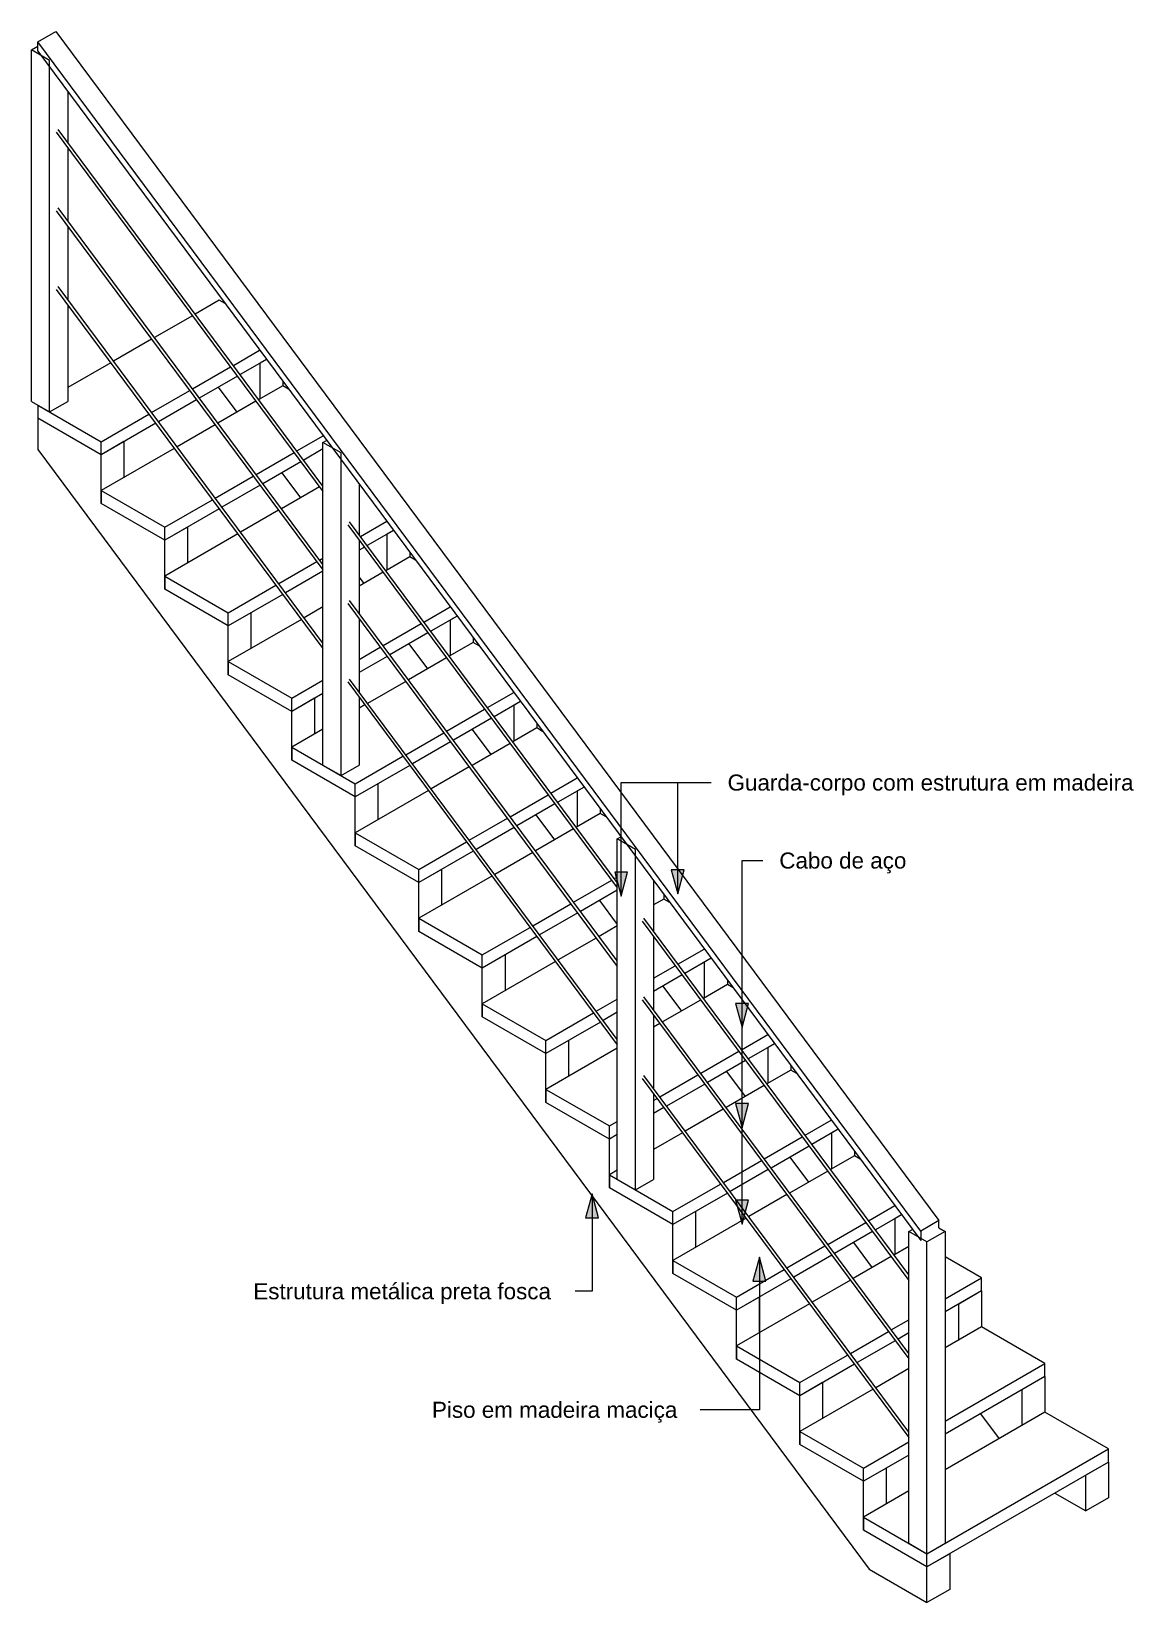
# Model space of a CAD drawing. Header units: millimetres. Extents: x 3520 to 15818, y -6228 to 4492.
# Drawn here: x 3520 to 6955, y -6228 to -1329 of the extents above; entities that cross this region are included whole.
import ezdxf

# ---------------------------------------------------------------- set-up
doc = ezdxf.new("R2010")
doc.units = ezdxf.units.MM
for name, color, linetype, lineweight in [('A-GENM', 13, 'Continuous', 9), ('Balaústres', 7, 'Continuous', 9), ('Corrimão', 7, 'Continuous', 9), ('Corrimãos superiores', 7, 'Continuous', 9), ('G-ANNO-TEXT', 231, 'Continuous', 9), ('S-STRS', 31, 'Continuous', 9)]:
    doc.layers.add(name, color=color, linetype=linetype, lineweight=lineweight)
doc.styles.add('Arial', font='arial.ttf', dxfattribs={"height": 50})

# ---------------------------------------------------------------- blocks, each defined once
blk = doc.blocks.new('Guarda-corpo - 8x8cm-4859788-VISTA 3D ESCADA')
at = {"layer": 'Balaústres'}
for p, q in [((4428.3, -2610.3), (4439.6, -2603.8)), ((4484.8, -2643), (4428.3, -2610.3)), ((4428.3, -3616.4), (4428.3, -2610.3)), ((4484.8, -3649.1), (4484.8, -2643)), ((4541.4, -2740.9), (4541.4, -2898.6)), ((4541.4, -2915.3), (4541.4, -3143.6)), ((4541.4, -3160.2), (4541.4, -3388.5)), ((4541.4, -3405.2), (4541.4, -3616.4)), ((4428.3, -3616.4), (4484.8, -3649.1)), ((4484.8, -3649.1), (4541.4, -3616.4))]:
    blk.add_line(p, q, dxfattribs=at)
blk = doc.blocks.new('Guarda-corpo - 8x8cm-4859786-VISTA 3D ESCADA')
at = {"layer": 'Balaústres'}
for p, q in [((5345.7, -3846.3), (5357.1, -3839.7)), ((5402.3, -3878.9), (5345.7, -3846.3)), ((5345.7, -4908.2), (5345.7, -3846.3)), ((5402.3, -4940.9), (5402.3, -3878.9)), ((5458.9, -3976.9), (5458.9, -4134.6)), ((5458.9, -4151.2), (5458.9, -4379.6)), ((5458.9, -4396.2), (5458.9, -4624.5)), ((5458.9, -4641.1), (5458.9, -4908.2)), ((5345.7, -4908.2), (5402.3, -4940.9)), ((5402.3, -4940.9), (5458.9, -4908.2))]:
    blk.add_line(p, q, dxfattribs=at)
blk = doc.blocks.new('Guarda-corpo - 8x8cm-4859784-VISTA 3D ESCADA')
at = {"layer": 'Balaústres'}
for p, q in [((3519.6, -1386.2), (3539.1, -1375)), ((3576.2, -1418.9), (3519.6, -1386.2)), ((3519.6, -2482.2), (3519.6, -1386.2)), ((3576.2, -2514.9), (3576.2, -1418.9)), ((3632.8, -1516.9), (3632.8, -1674.5)), ((3632.8, -1691.2), (3632.8, -1919.5)), ((3632.8, -1936.1), (3632.8, -2164.4)), ((3632.8, -2181.1), (3632.8, -2482.2)), ((3519.6, -2482.2), (3576.2, -2514.9)), ((3576.2, -2514.9), (3632.8, -2482.2))]:
    blk.add_line(p, q, dxfattribs=at)
blk = doc.blocks.new('Guarda-corpo - 8x8cm-4859751-VISTA 3D ESCADA')
at = {"layer": 'Balaústres'}
for p, q in [((6254.4, -5070.3), (6265.7, -5063.8)), ((6310.9, -5103), (6254.4, -5070.3)), ((6254.4, -6042.5), (6254.4, -5070.3)), ((6367.5, -5070.3), (6310.9, -5103)), ((6348.1, -5059.1), (6367.5, -5070.3)), ((6367.5, -5070.3), (6367.5, -6042.5)), ((6310.9, -6075.1), (6310.9, -5103)), ((6254.4, -6042.5), (6310.9, -6075.1)), ((6310.9, -6075.1), (6367.5, -6042.5))]:
    blk.add_line(p, q, dxfattribs=at)
blk = doc.blocks.new('Guarda-corpo - Guarda-corpo-3573188-VISTA 3D ESCADA')
at = {"layer": 'Corrimão'}
for p, q in [((3597, -1643), (4428.3, -2762.9)), ((4428.3, -2746.1), (3602.7, -1633.9)), ((3597, -1887.9), (4428.3, -3007.8)), ((4428.3, -2991.1), (3602.7, -1878.9)), ((3597, -2132.9), (4428.3, -3252.8)), ((4428.3, -3236), (3602.7, -2123.8)), ((4505.6, -2867.1), (5345.7, -3998.9)), ((5345.7, -3982.1), (4511.3, -2858)), ((4505.6, -3112), (5345.7, -4243.8)), ((5345.7, -4227), (4511.3, -3103)), ((4505.6, -3357), (5345.7, -4488.8)), ((5345.7, -4472), (4511.3, -3347.9)), ((5423.1, -4103), (6254.4, -5222.9)), ((6254.4, -5206.1), (5428.8, -4094)), ((5423.1, -4348), (6254.4, -5467.9)), ((6254.4, -5451.1), (5428.8, -4338.9)), ((5423.1, -4592.9), (6254.4, -5712.8)), ((6254.4, -5696), (5428.8, -4583.9))]:
    blk.add_line(p, q, dxfattribs=at)
for name in ['Guarda-corpo - 8x8cm-4859784-VISTA 3D ESCADA', 'Guarda-corpo - 8x8cm-4859788-VISTA 3D ESCADA', 'Guarda-corpo - 8x8cm-4859786-VISTA 3D ESCADA', 'Guarda-corpo - 8x8cm-4859751-VISTA 3D ESCADA']:
    blk.add_blockref(name, (0, 0))
blk = doc.blocks.new('Tipo de corrimão superior - Corrimão superior_Interno_-3573205-VISTA 3D ESCADA')
at = {"layer": 'Corrimãos superiores'}
for p, q in [((3539.1, -1361.2), (3595.7, -1328.6)), ((3539.1, -1390.6), (3539.1, -1361.2)), ((6291.5, -5069.1), (3539.1, -1361.2)), ((3595.7, -1328.6), (6348.1, -5036.5)), ((3539.1, -1390.6), (6291.5, -5098.6)), ((6348.1, -5036.5), (6291.5, -5069.1)), ((6348.1, -5059.1), (6348.1, -5036.5)), ((6291.5, -5069.1), (6291.5, -5098.6))]:
    blk.add_line(p, q, dxfattribs=at)
blk = doc.blocks.new('Modelos genéricos 1 - Modelos genéricos 1-4814450-VISTA 3D ESCADA')
at = {"layer": 'A-GENM'}
for p, q in [((4252.1, -2351.2), (4232.1, -2362.8)), ((4232.1, -2474.4), (4232.1, -2362.8)), ((4101.9, -2437.9), (4159.9, -2516.1)), ((4302.8, -2419.4), (4302.8, -2433.5)), ((3737.1, -2648.6), (3539.1, -2534.2)), ((3539.1, -2534.2), (3539.1, -2632.4)), ((3539.1, -2632.4), (6130.4, -6123.3)), ((3807.8, -2607.7), (3737.1, -2648.6)), ((3807.8, -2607.7), (3807.8, -2719.3)), ((3737.1, -2801), (3737.1, -2648.6)), ((4299.9, -2704.7), (4357.8, -2782.8)), ((3935.1, -2915.3), (3737.1, -2801)), ((4005.8, -2874.5), (3935.1, -2915.3)), ((4005.8, -2874.5), (4005.8, -2986)), ((4648.1, -2884.6), (4628, -2896.2)), ((3935.1, -3067.7), (3935.1, -2915.3)), ((4628, -3007.8), (4628, -2896.2)), ((4698.7, -2952.9), (4698.7, -2967)), ((4541.4, -3030.1), (4555.8, -3049.5)), ((4133.1, -3182), (3935.1, -3067.7)), ((4203.8, -3141.2), (4133.1, -3182)), ((4133.1, -3334.4), (4133.1, -3182)), ((4203.8, -3141.2), (4203.8, -3252.8)), ((4846.1, -3151.4), (4826, -3162.9)), ((4826, -3274.5), (4826, -3162.9)), ((4896.7, -3219.6), (4896.7, -3233.7)), ((4695.8, -3238.1), (4753.8, -3316.2)), ((4331.1, -3448.7), (4133.1, -3334.4)), ((4401.8, -3407.9), (4331.1, -3448.7)), ((4401.8, -3407.9), (4401.8, -3519.5)), ((5044.1, -3418.1), (5024, -3429.7)), ((4331.1, -3601.1), (4331.1, -3448.7)), ((5024, -3541.3), (5024, -3429.7)), ((4893.8, -3504.8), (4951.8, -3582.9)), ((5094.7, -3486.3), (5094.7, -3500.4)), ((4529, -3715.4), (4331.1, -3601.1)), ((4599.8, -3674.6), (4529, -3715.4)), ((4529, -3867.9), (4529, -3715.4)), ((4599.8, -3674.6), (4599.8, -3786.2)), ((5242.1, -3684.8), (5222, -3696.4)), ((5222, -3808), (5222, -3696.4)), ((5091.8, -3771.6), (5149.8, -3849.7)), ((5292.7, -3753), (5292.7, -3767.2)), ((4727, -3982.2), (4529, -3867.9)), ((4797.7, -3941.3), (4727, -3982.2)), ((4797.7, -3941.3), (4797.7, -4052.9)), ((4727, -4134.6), (4727, -3982.2)), ((5289.8, -4038.3), (5345.7, -4113.6)), ((5490.7, -4019.8), (5490.7, -4033.9)), ((4925, -4248.9), (4727, -4134.6)), ((4995.7, -4208.1), (4925, -4248.9)), ((4995.7, -4208.1), (4995.7, -4319.6)), ((4925, -4401.3), (4925, -4248.9)), ((5638, -4218.3), (5618, -4229.8)), ((5618, -4341.4), (5618, -4229.8)), ((5487.8, -4305), (5545.8, -4383.1)), ((5688.7, -4286.5), (5688.7, -4300.6)), ((5123, -4515.6), (4925, -4401.3)), ((5193.7, -4474.8), (5123, -4515.6)), ((5193.7, -4474.8), (5193.7, -4586.4)), ((5836, -4485), (5816, -4496.6)), ((5816, -4608.1), (5816, -4496.6)), ((5123, -4668), (5123, -4515.6)), ((5886.7, -4553.2), (5886.7, -4567.3)), ((5685.8, -4571.7), (5743.8, -4649.8)), ((5321, -4782.3), (5123, -4668)), ((6034, -4751.7), (6014, -4763.3)), ((5345.7, -4768), (5321, -4782.3)), ((5321, -4934.7), (5321, -4782.3)), ((6014, -4874.9), (6014, -4763.3)), ((5883.8, -4838.4), (5941.8, -4916.6)), ((6084.7, -4819.9), (6084.7, -4834)), ((5519, -5049.1), (5321, -4934.7)), ((5589.7, -5008.2), (5519, -5049.1)), ((5589.7, -5008.2), (5589.7, -5119.8)), ((6232, -5018.4), (6212, -5030)), ((6212, -5141.6), (6212, -5030)), ((5519, -5201.5), (5519, -5049.1)), ((6081.8, -5105.2), (6139.8, -5183.3)), ((5717, -5315.8), (5519, -5201.5)), ((5787.7, -5275), (5717, -5315.8)), ((5787.7, -5275), (5787.7, -5386.5)), ((6480.7, -5255.9), (6409.9, -5296.7)), ((6480.7, -5255.9), (6480.7, -5367.5)), ((5717, -5468.2), (5717, -5315.8)), ((6409.9, -5408.3), (6409.9, -5296.7)), ((5915, -5582.5), (5717, -5468.2)), ((6678.6, -5522.6), (6607.9, -5563.4)), ((6678.6, -5522.6), (6678.6, -5634.2)), ((5985.7, -5541.7), (5915, -5582.5)), ((5915, -5734.9), (5915, -5582.5)), ((5985.7, -5541.7), (5985.7, -5653.3)), ((6607.9, -5675), (6607.9, -5563.4)), ((6477.7, -5638.6), (6535.7, -5716.7)), ((6113, -5849.2), (5915, -5734.9)), ((6183.7, -5808.4), (6113, -5849.2)), ((6183.7, -5808.4), (6183.7, -5920)), ((6876.6, -5789.3), (6805.9, -5830.2)), ((6876.6, -5789.3), (6876.6, -5900.9)), ((6113, -6001.6), (6113, -5849.2)), ((6805.9, -5941.8), (6805.9, -5830.2)), ((6709.3, -5886), (6805.9, -5941.8)), ((6876.6, -5900.9), (6805.9, -5941.8)), ((6310.9, -6115.9), (6113, -6001.6)), ((6130.4, -6123.3), (6310.9, -6227.5)), ((6381.7, -6075.1), (6310.9, -6115.9)), ((6310.9, -6227.5), (6310.9, -6115.9)), ((6381.7, -6075.1), (6381.7, -6186.7)), ((6381.7, -6186.7), (6310.9, -6227.5))]:
    blk.add_line(p, q, dxfattribs=at)

msp = doc.modelspace()

# ---------------------------------------------------------------- hatches: boundary and pattern name
at = {"layer": 'G-ANNO-TEXT'}
for points in [[(5357.912, -4025.086), (5378.008, -3950.086), (5337.816, -3950.086)], [(5534.024, -4017.471), (5554.12, -3942.471), (5513.928, -3942.471)], [(5734.743, -4434.449), (5754.839, -4359.449), (5714.647, -4359.449)], [(5734.743, -4746.802), (5754.839, -4671.802), (5714.647, -4671.802)], [(5266.911, -4953.05), (5246.814, -5028.05), (5287.007, -5028.05)], [(5734.743, -5047.67), (5754.839, -4972.67), (5714.647, -4972.67)], [(5788.421, -5150.515), (5768.325, -5225.515), (5808.517, -5225.515)]]:
    msp.add_hatch(color=7, dxfattribs=at).paths.add_polyline_path(points)

# ---------------------------------------------------------------- linework, layer by layer
at = {"layer": 'G-ANNO-TEXT', "color": 7}
for p, q in [((5357.912, -3670.661), (5638.619, -3670.661)), ((5357.912, -4025.086), (5357.912, -3670.661)), ((5534.024, -3670.661), (5638.619, -3670.661)), ((5534.024, -4017.471), (5534.024, -3670.661)), ((5734.743, -3913.772), (5799.828, -3913.772)), ((5734.743, -5047.67), (5734.743, -3913.772)), ((5734.743, -3913.772), (5799.828, -3913.772)), ((5734.743, -4746.802), (5734.743, -3913.772)), ((5734.743, -3913.772), (5799.828, -3913.772)), ((5734.743, -4434.449), (5734.743, -3913.772)), ((5378.008, -3950.086), (5337.816, -3950.086)), ((5337.816, -3950.086), (5357.912, -4025.086)), ((5357.912, -4025.086), (5378.008, -3950.086)), ((5554.12, -3942.471), (5513.928, -3942.471)), ((5513.928, -3942.471), (5534.024, -4017.471)), ((5534.024, -4017.471), (5554.12, -3942.471)), ((5754.839, -4359.449), (5714.647, -4359.449)), ((5714.647, -4359.449), (5734.743, -4434.449)), ((5734.743, -4434.449), (5754.839, -4359.449)), ((5754.839, -4671.802), (5714.647, -4671.802)), ((5714.647, -4671.802), (5734.743, -4746.802)), ((5734.743, -4746.802), (5754.839, -4671.802)), ((5266.911, -4953.05), (5246.814, -5028.05)), ((5287.007, -5028.05), (5266.911, -4953.05)), ((5266.911, -4953.05), (5266.911, -5256.842)), ((5754.839, -4972.67), (5714.647, -4972.67)), ((5714.647, -4972.67), (5734.743, -5047.67)), ((5734.743, -5047.67), (5754.839, -4972.67)), ((5246.814, -5028.05), (5287.007, -5028.05)), ((5788.421, -5150.515), (5768.325, -5225.515)), ((5808.517, -5225.515), (5788.421, -5150.515)), ((5788.421, -5150.515), (5788.421, -5626.456)), ((5768.325, -5225.515), (5808.517, -5225.515)), ((5216.279, -5256.842), (5214.529, -5256.842)), ((5266.911, -5256.842), (5216.279, -5256.842)), ((5606.145, -5626.456), (5604.377, -5626.456)), ((5788.421, -5626.456), (5606.145, -5626.456))]:
    msp.add_line(p, q, dxfattribs=at)
at = {"layer": 'S-STRS'}
for p, q in [((4104.777, -2166.82), (4030.108, -2209.93)), ((4123.102, -2177.401), (4104.777, -2166.82)), ((4021.566, -2214.862), (3902.844, -2283.406)), ((3894.275, -2288.353), (3775.579, -2356.882)), ((4148.956, -2369.932), (4230.901, -2322.621)), ((4252.114, -2351.199), (4170.169, -2398.51)), ((3766.984, -2361.845), (3632.783, -2439.326)), ((4021.623, -2443.448), (4140.372, -2374.889)), ((3894.359, -2516.924), (4013.08, -2448.38)), ((4161.587, -2403.465), (4042.834, -2472.027)), ((4302.766, -2433.543), (4228.152, -2476.621)), ((4321.092, -2444.123), (4302.766, -2433.543)), ((3539.091, -2493.419), (3737.081, -2607.728)), ((3539.091, -2493.419), (3539.091, -2534.244)), ((4034.296, -2476.956), (3915.57, -2545.503)), ((4219.513, -2481.609), (4100.873, -2550.106)), ((3737.081, -2648.553), (3539.091, -2534.244)), ((3737.081, -2607.728), (3885.789, -2521.872)), ((3907.004, -2550.448), (3737.081, -2648.553)), ((4092.284, -2555.065), (3973.546, -2623.618)), ((4346.946, -2636.654), (4428.891, -2589.344)), ((3737.081, -2648.553), (3737.081, -2607.728)), ((3964.992, -2628.556), (3737.081, -2760.141)), ((4219.667, -2710.139), (4338.307, -2641.642)), ((4428.278, -2630.522), (4368.159, -2665.232)), ((4359.52, -2670.22), (4240.88, -2738.717)), ((4092.388, -2783.624), (4211.028, -2715.127)), ((4428.278, -2742.11), (4426.142, -2743.343)), ((3737.081, -2760.141), (3935.071, -2874.451)), ((3737.081, -2760.141), (3737.081, -2800.966)), ((3935.071, -2874.451), (4083.798, -2788.583)), ((4232.241, -2743.704), (4113.601, -2812.201)), ((4417.503, -2748.331), (4298.863, -2816.828)), ((3935.071, -2915.276), (3737.081, -2800.966)), ((4105.013, -2817.159), (3935.071, -2915.276)), ((4290.223, -2821.816), (4171.584, -2890.313)), ((3935.071, -2915.276), (3935.071, -2874.451)), ((4544.936, -2903.377), (4626.881, -2856.066)), ((4648.094, -2884.643), (4566.149, -2931.954)), ((4163.001, -2895.268), (3935.071, -3026.863)), ((4557.51, -2936.942), (4541.415, -2946.234)), ((4290.378, -3050.346), (4409.017, -2981.849)), ((4417.657, -2976.861), (4428.278, -2970.729)), ((4698.746, -2966.987), (4624.132, -3010.066)), ((4717.072, -2977.567), (4698.746, -2966.987)), ((3935.071, -3026.863), (4133.061, -3141.173)), ((3935.071, -3026.863), (3935.071, -3067.688)), ((4428.278, -3011.554), (4311.591, -3078.923)), ((4615.493, -3015.054), (4541.415, -3057.822)), ((4133.061, -3181.998), (3935.071, -3067.688)), ((4133.061, -3141.173), (4281.738, -3055.334)), ((4302.951, -3083.911), (4133.061, -3181.998)), ((4428.278, -3123.142), (4369.574, -3157.035)), ((4742.926, -3170.099), (4824.871, -3122.788)), ((4133.061, -3181.998), (4133.061, -3141.173)), ((4360.934, -3162.023), (4133.061, -3293.586)), ((4615.647, -3243.584), (4734.287, -3175.087)), ((4846.084, -3151.366), (4764.139, -3198.676)), ((4755.5, -3203.664), (4636.86, -3272.161)), ((4541.415, -3286.441), (4607.007, -3248.572)), ((4628.221, -3277.149), (4541.415, -3327.266)), ((4813.483, -3281.776), (4694.843, -3350.272)), ((4896.736, -3233.709), (4822.122, -3276.788)), ((4915.062, -3244.29), (4896.736, -3233.709)), ((4133.061, -3293.586), (4331.051, -3407.895)), ((4133.061, -3293.586), (4133.061, -3334.41)), ((4331.051, -3448.72), (4133.061, -3334.41)), ((4331.051, -3407.895), (4428.278, -3351.761)), ((4686.203, -3355.26), (4567.563, -3423.757)), ((4428.278, -3392.586), (4331.051, -3448.72)), ((4331.051, -3448.72), (4331.051, -3407.895)), ((4558.924, -3428.745), (4541.415, -3438.854)), ((4940.916, -3436.821), (5022.86, -3389.51)), ((5044.074, -3418.088), (4962.129, -3465.398)), ((4813.637, -3510.306), (4932.276, -3441.809)), ((4953.49, -3470.386), (4834.85, -3538.883)), ((4428.278, -3504.174), (4331.051, -3560.308)), ((4686.357, -3583.79), (4804.997, -3515.294)), ((5094.726, -3500.431), (5020.112, -3543.51)), ((5113.052, -3511.012), (5094.726, -3500.431)), ((4331.051, -3560.308), (4529.041, -3674.617)), ((4331.051, -3560.308), (4331.051, -3601.133)), ((4826.21, -3543.871), (4707.571, -3612.368)), ((5011.472, -3548.498), (4892.833, -3616.995)), ((4529.041, -3715.442), (4331.051, -3601.133)), ((4529.041, -3674.617), (4677.718, -3588.778)), ((4698.931, -3617.356), (4529.041, -3715.442)), ((4884.193, -3621.983), (4765.553, -3690.479)), ((5138.906, -3703.543), (5220.85, -3656.233)), ((4529.041, -3715.442), (4529.041, -3674.617)), ((4756.914, -3695.467), (4529.041, -3827.03)), ((5011.627, -3777.028), (5130.266, -3708.531)), ((5242.064, -3684.81), (5160.119, -3732.121)), ((5151.48, -3737.109), (5032.84, -3805.605)), ((5292.716, -3767.154), (5218.102, -3810.232)), ((5311.042, -3777.734), (5292.716, -3767.154)), ((4884.347, -3850.513), (5002.987, -3782.016)), ((5024.2, -3810.593), (4905.561, -3879.09)), ((5209.462, -3815.22), (5090.822, -3883.717)), ((4529.041, -3827.03), (4727.031, -3941.34)), ((4529.041, -3827.03), (4529.041, -3867.855)), ((4727.031, -3982.164), (4529.041, -3867.855)), ((4727.031, -3941.34), (4875.708, -3855.501)), ((4896.921, -3884.078), (4727.031, -3982.164)), ((5082.183, -3888.705), (4963.543, -3957.202)), ((4727.031, -3982.164), (4727.031, -3941.34)), ((4954.904, -3962.19), (4727.031, -4093.752)), ((5336.896, -3970.266), (5345.749, -3965.154)), ((5209.616, -4043.75), (5328.256, -3975.253)), ((5345.749, -4005.979), (5230.83, -4072.328)), ((5082.337, -4117.235), (5200.977, -4048.738)), ((5490.706, -4033.876), (5458.886, -4052.247)), ((5509.032, -4044.456), (5490.706, -4033.876)), ((4727.031, -4093.752), (4925.02, -4208.062)), ((4727.031, -4093.752), (4727.031, -4134.577)), ((5222.19, -4077.316), (5103.55, -4145.812)), ((4925.02, -4248.887), (4727.031, -4134.577)), ((4925.02, -4208.062), (5073.698, -4122.223)), ((5094.911, -4150.8), (4925.02, -4248.887)), ((5280.173, -4155.427), (5161.533, -4223.924)), ((5345.749, -4117.567), (5288.812, -4150.439)), ((4925.02, -4248.887), (4925.02, -4208.062)), ((5534.886, -4236.988), (5616.83, -4189.677)), ((5152.894, -4228.912), (4925.02, -4360.474)), ((5458.886, -4280.866), (5526.246, -4241.976)), ((5638.043, -4218.254), (5556.099, -4265.565)), ((5547.459, -4270.553), (5458.886, -4321.691)), ((5688.696, -4300.598), (5614.082, -4343.677)), ((5707.022, -4311.179), (5688.696, -4300.598)), ((5280.327, -4383.957), (5345.749, -4346.186)), ((5605.442, -4348.665), (5486.802, -4417.161)), ((4925.02, -4360.474), (5123.01, -4474.784)), ((4925.02, -4360.474), (4925.02, -4401.299)), ((5123.01, -4515.609), (4925.02, -4401.299)), ((5123.01, -4474.784), (5271.688, -4388.945)), ((5345.749, -4387.011), (5301.54, -4412.535)), ((5292.901, -4417.522), (5123.01, -4515.609)), ((5478.163, -4422.149), (5458.886, -4433.279)), ((5732.875, -4503.71), (5814.82, -4456.399)), ((5123.01, -4515.609), (5123.01, -4474.784)), ((5345.749, -4498.598), (5123.01, -4627.197)), ((5836.033, -4484.977), (5754.089, -4532.287)), ((5605.596, -4577.195), (5724.236, -4508.698)), ((5745.449, -4537.275), (5626.809, -4605.772)), ((5478.317, -4650.679), (5596.957, -4582.183)), ((5886.686, -4567.32), (5812.071, -4610.399)), ((5905.012, -4577.901), (5886.686, -4567.32)), ((5123.01, -4627.197), (5321, -4741.506)), ((5123.01, -4627.197), (5123.01, -4668.022)), ((5618.17, -4610.76), (5499.53, -4679.257)), ((5803.432, -4615.387), (5684.792, -4683.884)), ((5321, -4782.331), (5123.01, -4668.022)), ((5458.886, -4661.898), (5469.678, -4655.667)), ((5490.891, -4684.245), (5458.886, -4702.723)), ((5676.153, -4688.871), (5557.513, -4757.368)), ((5321, -4741.506), (5345.749, -4727.218)), ((5321, -4782.331), (5321, -4741.506)), ((5930.865, -4770.432), (6012.81, -4723.121)), ((6034.023, -4751.699), (5952.079, -4799.01)), ((5345.749, -4768.042), (5321, -4782.331)), ((5548.874, -4762.356), (5458.886, -4814.31)), ((5803.586, -4843.917), (5922.226, -4775.42)), ((5676.307, -4917.402), (5794.947, -4848.905)), ((5943.439, -4803.998), (5824.799, -4872.494)), ((6084.676, -4834.042), (6010.061, -4877.121)), ((6103.001, -4844.623), (6084.676, -4834.042)), ((5345.749, -4879.63), (5321, -4893.919)), ((5321, -4893.919), (5518.99, -5008.228)), ((5321, -4893.919), (5321, -4934.744)), ((5816.16, -4877.482), (5697.52, -4945.979)), ((6001.422, -4882.109), (5882.782, -4950.606)), ((5518.99, -5049.053), (5321, -4934.744)), ((5518.99, -5008.228), (5667.668, -4922.39)), ((5688.881, -4950.967), (5518.99, -5049.053)), ((5874.143, -4955.594), (5755.503, -5024.09)), ((6128.855, -5037.154), (6210.8, -4989.844)), ((5518.99, -5049.053), (5518.99, -5008.228)), ((5746.863, -5029.078), (5518.99, -5160.641)), ((6001.576, -5110.639), (6120.216, -5042.142)), ((6232.013, -5018.421), (6150.068, -5065.732)), ((6141.429, -5070.72), (6022.789, -5139.216)), ((5874.297, -5184.124), (5992.937, -5115.627)), ((6254.381, -5117.095), (6208.051, -5143.843)), ((5518.99, -5160.641), (5716.98, -5274.951)), ((5518.99, -5160.641), (5518.99, -5201.466)), ((5716.98, -5274.951), (5865.657, -5189.112)), ((6014.15, -5144.204), (5895.51, -5212.701)), ((6199.412, -5148.831), (6080.772, -5217.328)), ((6480.655, -5215.074), (6367.518, -5149.755)), ((5716.98, -5315.775), (5518.99, -5201.466)), ((5886.871, -5217.689), (5716.98, -5315.775)), ((6072.133, -5222.316), (5953.493, -5290.813)), ((6367.518, -5280.394), (6480.655, -5215.074)), ((6480.655, -5255.899), (6480.655, -5215.074)), ((5716.98, -5315.775), (5716.98, -5274.951)), ((6480.655, -5255.899), (6367.518, -5321.219)), ((5944.853, -5295.801), (5716.98, -5427.363)), ((6072.287, -5450.846), (6190.927, -5382.349)), ((6199.566, -5377.361), (6254.381, -5345.714)), ((6254.381, -5386.539), (6220.779, -5405.939)), ((6480.655, -5367.487), (6367.518, -5432.807)), ((6678.645, -5481.796), (6480.655, -5367.487)), ((5716.98, -5427.363), (5914.97, -5541.673)), ((5716.98, -5427.363), (5716.98, -5468.188)), ((6212.14, -5410.927), (6093.5, -5479.423)), ((5914.97, -5582.498), (5716.98, -5468.188)), ((5914.97, -5541.673), (6063.647, -5455.834)), ((6084.861, -5484.411), (5914.97, -5582.498)), ((6367.518, -5661.426), (6678.645, -5481.796)), ((6678.645, -5522.621), (6678.645, -5481.796)), ((6254.381, -5498.126), (6151.483, -5557.535)), ((6678.645, -5522.621), (6367.518, -5702.251)), ((5914.97, -5582.498), (5914.97, -5541.673)), ((6142.843, -5562.523), (5914.97, -5694.086)), ((6678.645, -5634.209), (6367.518, -5813.838)), ((6876.635, -5748.519), (6678.645, -5634.209)), ((5914.97, -5694.086), (6112.96, -5808.395)), ((5914.97, -5694.086), (5914.97, -5734.91)), ((6112.96, -5808.395), (6254.381, -5726.745)), ((6112.96, -5849.22), (5914.97, -5734.91)), ((6254.381, -5767.57), (6112.96, -5849.22)), ((6310.95, -6075.117), (6876.635, -5748.519)), ((6876.635, -5789.343), (6876.635, -5748.519)), ((6112.96, -5849.22), (6112.96, -5808.395)), ((6876.635, -5789.343), (6310.95, -6115.942)), ((6254.381, -5879.158), (6112.96, -5960.808)), ((6112.96, -5960.808), (6310.95, -6075.117)), ((6112.96, -5960.808), (6112.96, -6001.633)), ((6310.95, -6115.942), (6112.96, -6001.633)), ((6310.95, -6115.942), (6310.95, -6075.117))]:
    msp.add_line(p, q, dxfattribs=at)

# ---------------------------------------------------------------- block references
at = {"layer": 'A-GENM'}
msp.add_blockref('Modelos genéricos 1 - Modelos genéricos 1-4814450-VISTA 3D ESCADA', (0, 0), dxfattribs=at)
at = {"layer": 'Corrimão'}
msp.add_blockref('Guarda-corpo - Guarda-corpo-3573188-VISTA 3D ESCADA', (0, 0), dxfattribs=at)
at = {"layer": 'Corrimãos superiores'}
msp.add_blockref('Tipo de corrimão superior - Corrimão superior_Interno_-3573205-VISTA 3D ESCADA', (0, 0), dxfattribs=at)

# ---------------------------------------------------------------- texts
at = {"layer": 'G-ANNO-TEXT', "color": 7, "char_height": 50, "attachment_point": 1, "style": 'Arial'}
for s, insert, width in [('Guarda-corpo com estrutura em madeira', (5689.419, -3645.661), 1565.29484), ('Cabo de aço', (5850.628, -3888.772), 491.03359), ('Estrutura metálica preta fosca', (4211.229, -5231.842), 1154.43), ('Piso em madeira maciça', (4768.095, -5601.456), 952.00391)]:
    msp.add_mtext(s, dxfattribs=dict(at, insert=insert, width=width))

doc.saveas('drawing.dxf')
